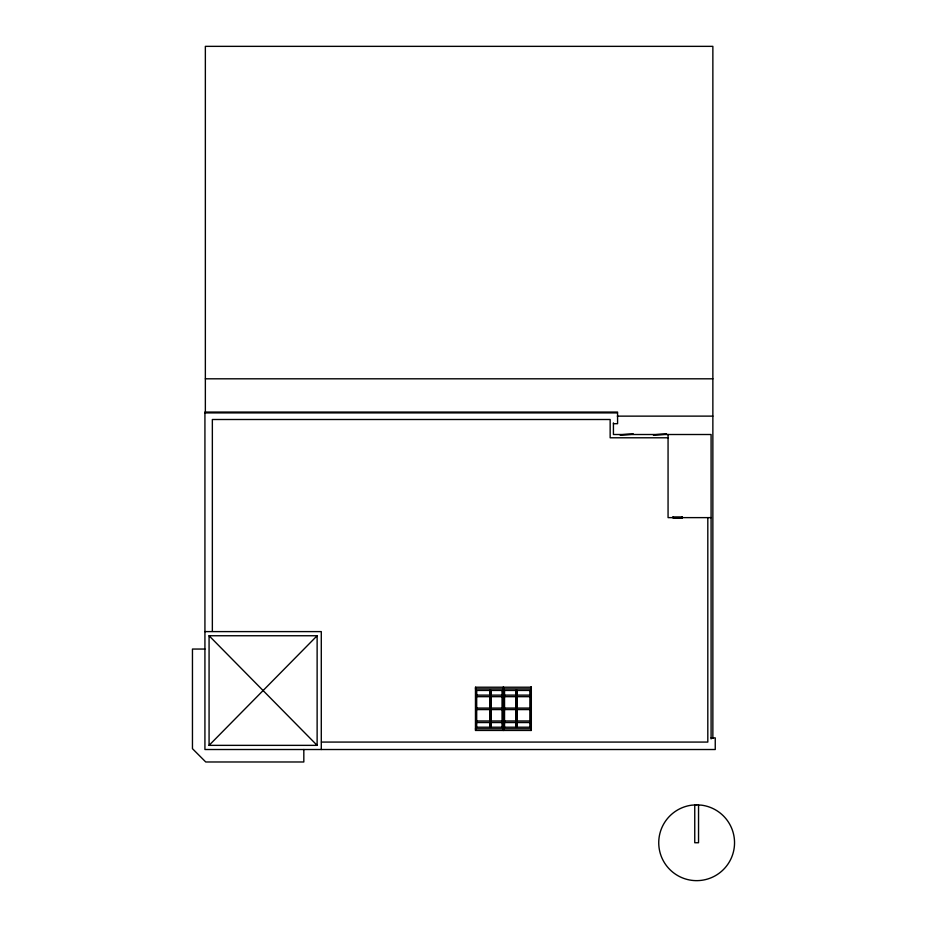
<?xml version="1.0" encoding="UTF-8"?>
<svg xmlns="http://www.w3.org/2000/svg" width="927" height="927" viewBox="0 0 927 927"><rect width="100%" height="100%" fill="white"/><g stroke="black" fill="none" stroke-linecap="round" stroke-linejoin="round"><path stroke-width="1.39" d="M209.073 745.354L317.127 635.748L209.073 635.748L209.073 745.354L317.127 745.354L317.127 635.748M205.354 378.807L712.863 378.807M205.748 412.897L616.756 412.897M617.312 416.142L712.863 416.119M613.431 423.697L617.579 423.697L617.579 412.063L204.925 412.063L204.925 749.514L715.25 749.514L715.25 737.88L711.09 737.88M668.066 437.787L610.151 437.787L610.151 419.502L212.353 419.502L212.353 631.426M673.048 516.999L682.318 516.999M711.09 517.625L668.066 517.625L668.066 434.508M204.925 631.6L321.287 631.6L321.287 749.514M204.925 649.051L192.457 649.051L192.457 748.68L205.748 761.982L303.824 761.982L303.824 749.514M475.47 688.888L531.322 688.888M476.501 695.123L490.07 695.123L489.943 690.441M490.731 695.123L502.608 695.123M504.184 695.123L516.061 695.123L516.061 690.441M516.721 695.123L530.302 695.123M476.501 696.675L490.07 696.675L490.012 720.986L476.501 720.986M502.608 696.675L490.731 696.675L490.731 720.986L502.608 720.986M504.184 696.675L516.061 696.675L516.061 720.986L504.184 720.986M516.721 696.675L530.302 696.675M476.501 708.077L490.07 708.077M490.731 708.077L502.608 708.077M504.184 708.077L516.061 708.077M516.721 708.077L530.302 708.077M476.501 709.584L490.07 709.584M490.731 709.584L502.608 709.584M504.184 709.584L516.061 709.584M516.721 709.584L530.302 709.584M516.721 720.986L530.302 720.986M476.501 722.55L490.07 722.55L490.012 727.22M490.731 722.55L502.608 722.55M504.184 722.55L516.061 722.55L516.061 727.22M516.721 722.55L530.302 722.55M475.47 728.784L531.322 728.784M321.472 742.075L707.811 742.075L707.811 517.625M209.073 635.748L317.127 745.354M712.863 738.356L712.863 46.35L205.354 46.35L205.354 413.361M711.09 738.912L711.09 434.508L613.431 434.508L613.431 422.874M698.541 804.972L698.541 842.747L694.752 842.747L694.752 804.972M682.318 516.791L682.318 518.042L673.048 518.042L673.048 516.791M681.855 516.999L681.855 518.042M531.148 687.22L531.148 688.888M531.148 728.784L531.148 730.441M530.777 687.22L530.777 730.441M530.174 690.441L530.117 695.123M530.174 696.675L530.117 720.986M530.174 722.55L530.117 727.22M530.059 708.077L530.059 709.584M530.059 720.986L530.059 722.55M516.965 690.441L516.965 695.123M516.965 696.675L516.965 720.986M516.965 722.55L516.965 727.22M516.849 690.441L516.791 695.123M516.791 696.675L516.849 720.986M516.791 722.55L516.849 727.22M515.945 690.441L515.887 695.123M515.818 696.675L515.818 720.986M515.887 722.55L515.945 727.22M504.543 690.441L504.543 727.22M504.242 690.441L504.3 727.22M503.639 687.22L503.639 730.441M503.396 687.22L503.396 730.441M503.152 687.22L503.152 730.441M502.492 690.441L502.492 727.22M502.249 690.441L502.249 727.22M490.916 690.441L490.974 695.123M490.974 696.675L490.974 720.986M490.974 727.22L490.916 722.55L490.731 727.22M490.731 690.441L490.846 695.123M489.827 690.441L489.827 695.123M489.827 696.675L489.827 720.986M489.827 722.55L489.827 727.22M476.617 690.441L476.675 695.123M476.617 696.675L476.617 727.22M476.014 689.491L476.014 726.745M475.644 687.22L475.644 688.888M475.644 728.784L475.644 730.441M696.64 804.845L691.693 805.169A37.903 37.903 0 0 0 664.671 863.107A37.903 37.903 0 0 0 728.61 863.107A37.903 37.903 0 0 0 701.588 805.169L696.64 804.845M633.373 434.23L620.082 434.786L633.373 434.23M666.617 434.23L653.326 434.786L666.617 434.23M531.322 687.22L475.47 687.22L475.47 730.441L531.322 730.441L531.322 687.22M502.735 690.441L476.374 690.441L476.374 727.22L502.735 727.22L502.735 690.441M530.418 690.441L504.056 690.441L504.056 727.22L530.418 727.22L530.418 690.441"/></g></svg>
